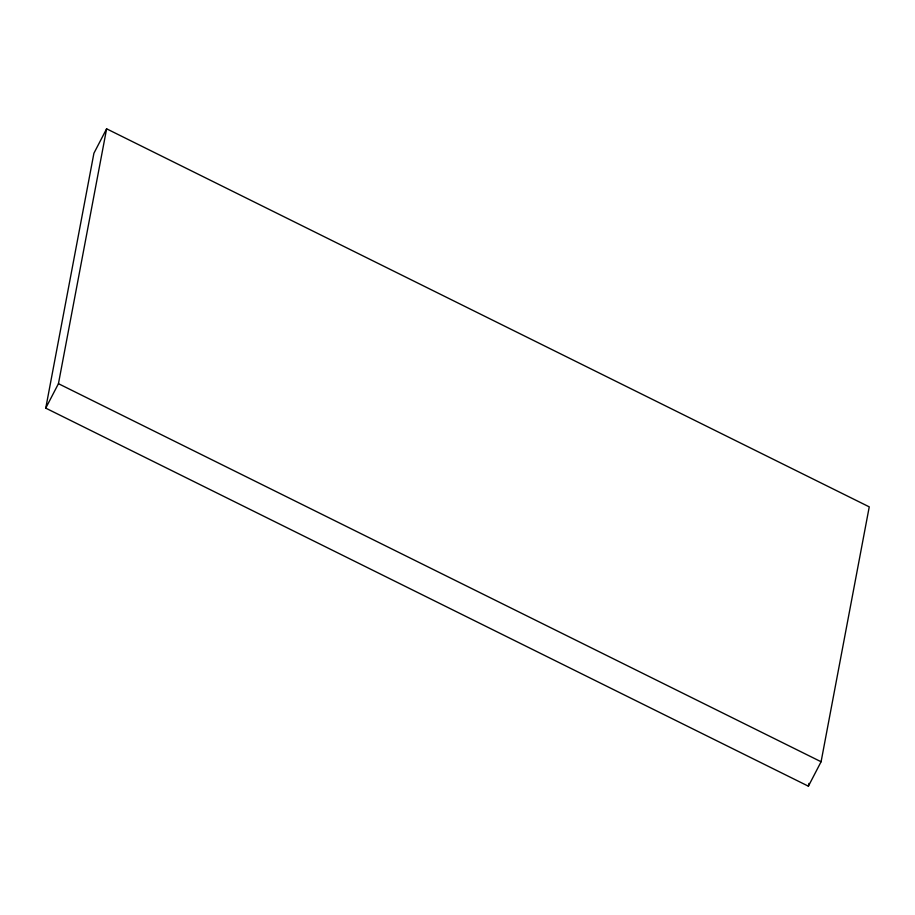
<?xml version="1.0" encoding="UTF-8"?>
<svg xmlns="http://www.w3.org/2000/svg" width="915" height="915" viewBox="0 0 915 915"><rect width="100%" height="100%" fill="white"/><g stroke="black" fill="none" stroke-linecap="round" stroke-linejoin="round"><path stroke-width="1.37" d="M45.75 408.136L93.913 153.251L106.609 128.809L869.25 506.864L821.087 761.749L808.391 786.191L45.75 408.136L58.446 383.682L106.609 128.809M808.391 786.191L808.929 783.389M58.446 383.682L821.087 761.749"/></g></svg>
